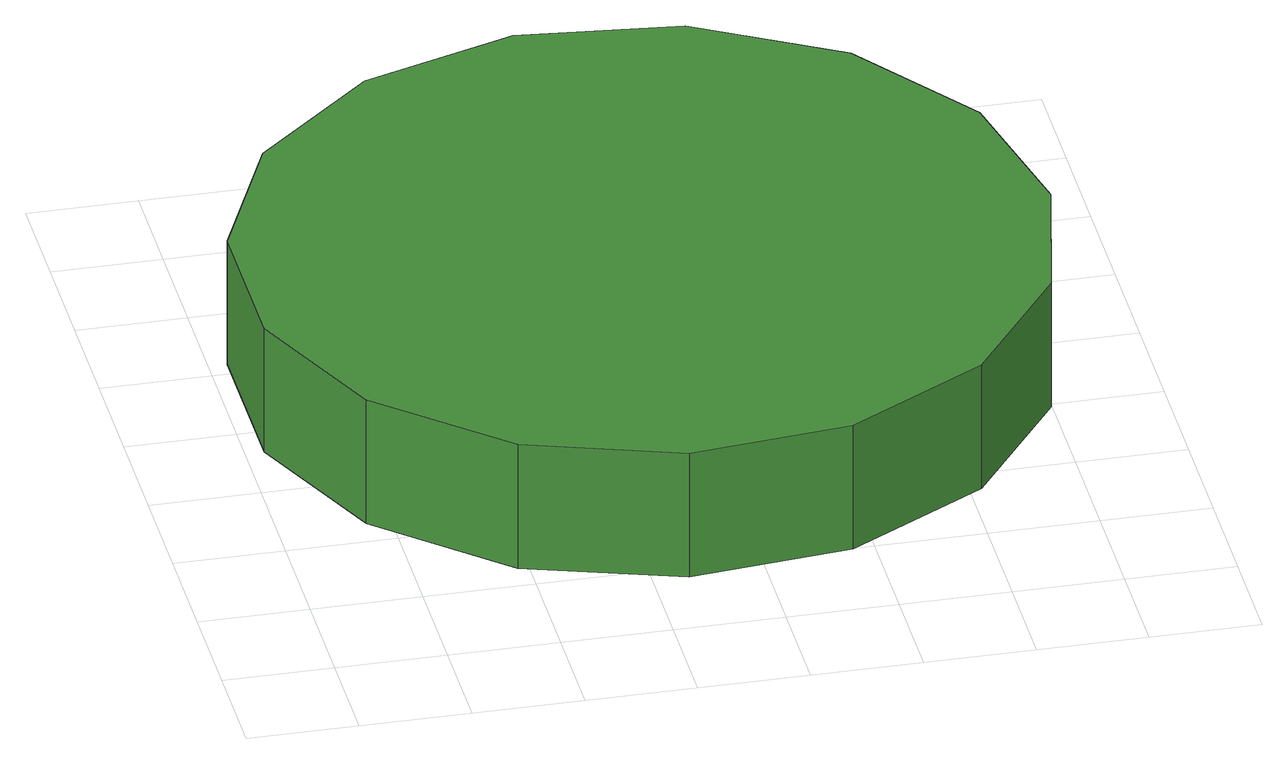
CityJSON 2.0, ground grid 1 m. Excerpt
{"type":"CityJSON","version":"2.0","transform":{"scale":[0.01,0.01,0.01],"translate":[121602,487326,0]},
"CityObjects":{
"tree1":{"type":"SolitaryVegetationObject","attributes":{"function":"something"},"geometry":[{"type":"MultiSurface","lod":"1","boundaries":[[[0,1,2,3,4,5,6,7,8,9,10,11,12,13,14]],[[15,16,17,18,19,20,21,22,23,24,25,26,27,28,29]],[[0,29,28,1]],[[1,28,27,2]],[[2,27,26,3]],[[3,26,25,4]],[[4,25,24,5]],[[5,24,23,6]],[[6,23,22,7]],[[7,22,21,8]],[[8,21,20,9]],[[9,20,19,10]],[[10,19,18,11]],[[11,18,17,12]],[[12,17,16,13]],[[13,16,15,14]],[[14,15,29,0]]]}]}
},
"vertices":[
[730,441,142],[699,588,142],[611,709,142],[481,784,142],[332,800,142],[190,753,142],[78,653,142],[17,516,142],[17,366,142],[78,230,142],[190,129,142],[332,83,142],[481,99,142],[611,174,142],[699,295,142],[699,295,17],[611,174,17],[481,99,17],[332,83,17],[190,129,17],[78,230,17],[17,366,17],[17,516,17],[78,653,17],[190,753,17],[332,800,17],[481,784,17],[611,709,17],[699,588,17],[730,441,17]
]}
